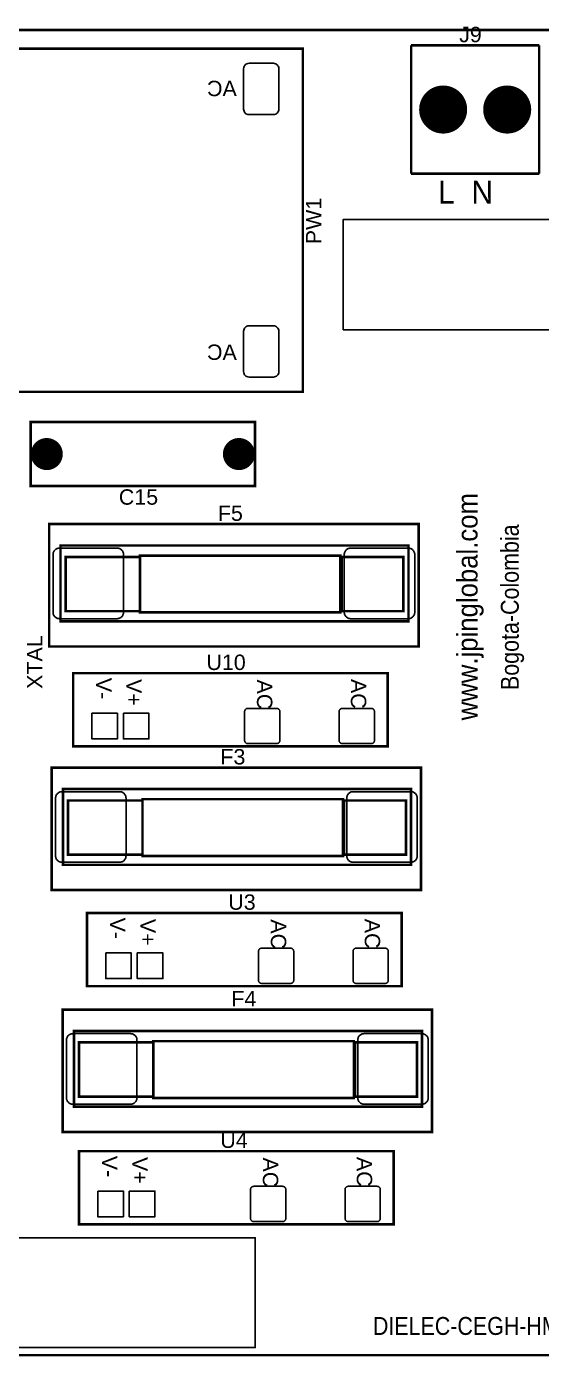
# Model space of a CAD drawing. Header units: inches. Extents: x -3.96 to 3.96, y -2.08 to 2.07.
# Drawn here: x -0.308 to 1.299, y -2.079 to 2.07 of the extents above; entities that cross this region are included whole.
import ezdxf

# ---------------------------------------------------------------- set-up
doc = ezdxf.new("R2010")
doc.units = ezdxf.units.IN
doc.layers.get('0').update_dxf_attribs({"linetype": 'CONTINUOUS'})

# ---------------------------------------------------------------- blocks, each defined once
blk = doc.blocks.new('EPAD')
at = {"const_width": 0.5}
blk.add_lwpolyline([(-0.25, 0, 1), (0.25, 0, 1)], format="xyb", close=True, dxfattribs=at)

msp = doc.modelspace()

# ---------------------------------------------------------------- linework, layer by layer
at = {"const_width": 0.008}
for points in [[(-3.883547, -2.074882), (3.951437, -2.074882), (3.951437, 2.058976), (-3.883547, 2.058976), (-3.883547, -2.074882)], [(-3.883547, -2.074882), (3.951437, -2.074882), (3.951437, 2.058976), (-3.883547, 2.058976), (-3.883547, -2.074882)], [(-3.883547, -2.074882), (3.951437, -2.074882), (3.951437, 2.058976), (-3.883547, 2.058976), (-3.883547, -2.074882)], [(-1.508705, 0.930283), (0.554287, 0.930283), (0.554287, 2.00115), (-1.508705, 2.00115), (-1.508705, 0.930283)], [(-1.508705, 0.930283), (0.554287, 0.930283), (0.554287, 2.00115), (-1.508705, 2.00115), (-1.508705, 0.930283)], [(-1.508705, 0.930283), (0.554287, 0.930283), (0.554287, 2.00115), (-1.508705, 2.00115), (-1.508705, 0.930283)], [(0.892555, 2.010945), (0.892555, 1.610945)], [(0.892555, 2.010945), (1.292555, 2.010945)], [(0.892555, 2.010945), (0.892555, 1.610945)], [(0.892555, 2.010945), (1.292555, 2.010945)], [(0.892555, 2.010945), (0.892555, 1.610945)], [(0.892555, 2.010945), (1.292555, 2.010945)], [(1.292555, 2.010945), (1.292555, 1.610945)], [(1.292555, 2.010945), (1.292555, 1.610945)], [(1.292555, 2.010945), (1.292555, 1.610945)], [(0.892555, 1.610945), (1.292555, 1.610945)], [(0.892555, 1.610945), (1.292555, 1.610945)], [(0.892555, 1.610945), (1.292555, 1.610945)], [(-0.29524, 0.636142), (0.40476, 0.636142), (0.40476, 0.836142), (-0.29524, 0.836142), (-0.29524, 0.636142)], [(-0.29524, 0.636142), (0.40476, 0.636142), (0.40476, 0.836142), (-0.29524, 0.836142), (-0.29524, 0.636142)], [(-0.29524, 0.636142), (0.40476, 0.636142), (0.40476, 0.836142), (-0.29524, 0.836142), (-0.29524, 0.636142)], [(-0.23776, 0.135748), (0.915783, 0.135748), (0.915783, 0.517638), (-0.23776, 0.517638), (-0.23776, 0.135748)], [(-0.23776, 0.135748), (0.915783, 0.135748), (0.915783, 0.517638), (-0.23776, 0.517638), (-0.23776, 0.135748)], [(-0.23776, 0.135748), (0.915783, 0.135748), (0.915783, 0.517638), (-0.23776, 0.517638), (-0.23776, 0.135748)], [(-0.202327, 0.214488), (0.884287, 0.214488), (0.884287, 0.450709), (-0.202327, 0.450709), (-0.202327, 0.214488)], [(-0.202327, 0.214488), (0.884287, 0.214488), (0.884287, 0.450709), (-0.202327, 0.450709), (-0.202327, 0.214488)], [(-0.202327, 0.214488), (0.884287, 0.214488), (0.884287, 0.450709), (-0.202327, 0.450709), (-0.202327, 0.214488)], [(-0.186579, 0.245984), (0.045705, 0.245984), (0.045705, 0.415276), (-0.186579, 0.415276), (-0.186579, 0.245984)], [(-0.186579, 0.245984), (0.045705, 0.245984), (0.045705, 0.415276), (-0.186579, 0.415276), (-0.186579, 0.245984)], [(-0.186579, 0.245984), (0.045705, 0.245984), (0.045705, 0.415276), (-0.186579, 0.415276), (-0.186579, 0.245984)], [(0.045705, 0.242047), (0.671689, 0.242047), (0.671689, 0.419213), (0.045705, 0.419213), (0.045705, 0.242047)], [(0.045705, 0.242047), (0.671689, 0.242047), (0.671689, 0.419213), (0.045705, 0.419213), (0.045705, 0.242047)], [(0.045705, 0.242047), (0.671689, 0.242047), (0.671689, 0.419213), (0.045705, 0.419213), (0.045705, 0.242047)], [(0.675626, 0.245984), (0.868539, 0.245984), (0.868539, 0.415276), (0.675626, 0.415276), (0.675626, 0.245984)], [(0.675626, 0.245984), (0.868539, 0.245984), (0.868539, 0.415276), (0.675626, 0.415276), (0.675626, 0.245984)], [(0.675626, 0.245984), (0.868539, 0.245984), (0.868539, 0.415276), (0.675626, 0.415276), (0.675626, 0.245984)], [(-0.162957, -0.17589), (0.81961, -0.17589), (0.81961, 0.052457), (-0.162957, 0.052457), (-0.162957, -0.17589)], [(-0.162957, -0.17589), (0.81961, -0.17589), (0.81961, 0.052457), (-0.162957, 0.052457), (-0.162957, -0.17589)], [(-0.162957, -0.17589), (0.81961, -0.17589), (0.81961, 0.052457), (-0.162957, 0.052457), (-0.162957, -0.17589)], [(-0.229886, -0.624094), (0.923657, -0.624094), (0.923657, -0.242205), (-0.229886, -0.242205), (-0.229886, -0.624094)], [(-0.229886, -0.624094), (0.923657, -0.624094), (0.923657, -0.242205), (-0.229886, -0.242205), (-0.229886, -0.624094)], [(-0.229886, -0.624094), (0.923657, -0.624094), (0.923657, -0.242205), (-0.229886, -0.242205), (-0.229886, -0.624094)], [(-0.194453, -0.545354), (0.892161, -0.545354), (0.892161, -0.309134), (-0.194453, -0.309134), (-0.194453, -0.545354)], [(-0.194453, -0.545354), (0.892161, -0.545354), (0.892161, -0.309134), (-0.194453, -0.309134), (-0.194453, -0.545354)], [(-0.194453, -0.545354), (0.892161, -0.545354), (0.892161, -0.309134), (-0.194453, -0.309134), (-0.194453, -0.545354)], [(-0.178705, -0.513858), (0.053579, -0.513858), (0.053579, -0.344567), (-0.178705, -0.344567), (-0.178705, -0.513858)], [(-0.178705, -0.513858), (0.053579, -0.513858), (0.053579, -0.344567), (-0.178705, -0.344567), (-0.178705, -0.513858)], [(-0.178705, -0.513858), (0.053579, -0.513858), (0.053579, -0.344567), (-0.178705, -0.344567), (-0.178705, -0.513858)], [(0.053579, -0.517795), (0.679563, -0.517795), (0.679563, -0.34063), (0.053579, -0.34063), (0.053579, -0.517795)], [(0.053579, -0.517795), (0.679563, -0.517795), (0.679563, -0.34063), (0.053579, -0.34063), (0.053579, -0.517795)], [(0.053579, -0.517795), (0.679563, -0.517795), (0.679563, -0.34063), (0.053579, -0.34063), (0.053579, -0.517795)], [(0.6835, -0.513858), (0.876413, -0.513858), (0.876413, -0.344567), (0.6835, -0.344567), (0.6835, -0.513858)], [(0.6835, -0.513858), (0.876413, -0.513858), (0.876413, -0.344567), (0.6835, -0.344567), (0.6835, -0.513858)], [(0.6835, -0.513858), (0.876413, -0.513858), (0.876413, -0.344567), (0.6835, -0.344567), (0.6835, -0.513858)], [(-0.11965, -0.923921), (0.862917, -0.923921), (0.862917, -0.695575), (-0.11965, -0.695575), (-0.11965, -0.923921)], [(-0.11965, -0.923921), (0.862917, -0.923921), (0.862917, -0.695575), (-0.11965, -0.695575), (-0.11965, -0.923921)], [(-0.11965, -0.923921), (0.862917, -0.923921), (0.862917, -0.695575), (-0.11965, -0.695575), (-0.11965, -0.923921)], [(-0.195713, -1.378882), (0.957831, -1.378882), (0.957831, -0.996992), (-0.195713, -0.996992), (-0.195713, -1.378882)], [(-0.195713, -1.378882), (0.957831, -1.378882), (0.957831, -0.996992), (-0.195713, -0.996992), (-0.195713, -1.378882)], [(-0.195713, -1.378882), (0.957831, -1.378882), (0.957831, -0.996992), (-0.195713, -0.996992), (-0.195713, -1.378882)], [(-0.16028, -1.300142), (0.926335, -1.300142), (0.926335, -1.063921), (-0.16028, -1.063921), (-0.16028, -1.300142)], [(-0.16028, -1.300142), (0.926335, -1.300142), (0.926335, -1.063921), (-0.16028, -1.063921), (-0.16028, -1.300142)], [(-0.16028, -1.300142), (0.926335, -1.300142), (0.926335, -1.063921), (-0.16028, -1.063921), (-0.16028, -1.300142)], [(-0.144531, -1.268646), (0.087752, -1.268646), (0.087752, -1.099354), (-0.144531, -1.099354), (-0.144531, -1.268646)], [(-0.144531, -1.268646), (0.087752, -1.268646), (0.087752, -1.099354), (-0.144531, -1.099354), (-0.144531, -1.268646)], [(-0.144531, -1.268646), (0.087752, -1.268646), (0.087752, -1.099354), (-0.144531, -1.099354), (-0.144531, -1.268646)], [(0.087752, -1.272583), (0.713736, -1.272583), (0.713736, -1.095417), (0.087752, -1.095417), (0.087752, -1.272583)], [(0.087752, -1.272583), (0.713736, -1.272583), (0.713736, -1.095417), (0.087752, -1.095417), (0.087752, -1.272583)], [(0.087752, -1.272583), (0.713736, -1.272583), (0.713736, -1.095417), (0.087752, -1.095417), (0.087752, -1.272583)], [(0.717673, -1.268646), (0.910587, -1.268646), (0.910587, -1.099354), (0.717673, -1.099354), (0.717673, -1.268646)], [(0.717673, -1.268646), (0.910587, -1.268646), (0.910587, -1.099354), (0.717673, -1.099354), (0.717673, -1.268646)], [(0.717673, -1.268646), (0.910587, -1.268646), (0.910587, -1.099354), (0.717673, -1.099354), (0.717673, -1.268646)], [(-0.144531, -1.666898), (0.838035, -1.666898), (0.838035, -1.438551), (-0.144531, -1.438551), (-0.144531, -1.666898)], [(-0.144531, -1.666898), (0.838035, -1.666898), (0.838035, -1.438551), (-0.144531, -1.438551), (-0.144531, -1.666898)], [(-0.144531, -1.666898), (0.838035, -1.666898), (0.838035, -1.438551), (-0.144531, -1.438551), (-0.144531, -1.666898)]]:
    msp.add_lwpolyline(points, dxfattribs=at)
for points in [[(0.386366, 1.955165), (0.462366, 1.955165), (0.465842, 1.954827), (0.469056, 1.953854), (0.471947, 1.952308), (0.474452, 1.950251), (0.476509, 1.947746), (0.478055, 1.944856), (0.479028, 1.941641), (0.479366, 1.938165), (0.479366, 1.812165), (0.479028, 1.808689), (0.478055, 1.805475), (0.476509, 1.802584), (0.474452, 1.80008), (0.471947, 1.798023), (0.469056, 1.796477), (0.465842, 1.795504), (0.462366, 1.795165), (0.386366, 1.795165), (0.38289, 1.795504), (0.379676, 1.796477), (0.376785, 1.798023), (0.37428, 1.80008), (0.372224, 1.802584), (0.370678, 1.805475), (0.369704, 1.808689), (0.369366, 1.812165), (0.369366, 1.938165), (0.369704, 1.941641), (0.370678, 1.944856), (0.372224, 1.947746), (0.37428, 1.950251), (0.376785, 1.952308), (0.379676, 1.953854), (0.38289, 1.954827), (0.386366, 1.955165)], [(0.386366, 1.136268), (0.462366, 1.136268), (0.465842, 1.13593), (0.469056, 1.134956), (0.471947, 1.13341), (0.474452, 1.131354), (0.476509, 1.128849), (0.478055, 1.125958), (0.479028, 1.122744), (0.479366, 1.119268), (0.479366, 0.993268), (0.479028, 0.989792), (0.478055, 0.986578), (0.476509, 0.983687), (0.474452, 0.981182), (0.471947, 0.979125), (0.469056, 0.977579), (0.465842, 0.976606), (0.462366, 0.976268), (0.386366, 0.976268), (0.38289, 0.976606), (0.379676, 0.977579), (0.376785, 0.979125), (0.37428, 0.981182), (0.372224, 0.983687), (0.370678, 0.986578), (0.369704, 0.989792), (0.369366, 0.993268), (0.369366, 1.119268), (0.369704, 1.122744), (0.370678, 1.125958), (0.372224, 1.128849), (0.37428, 1.131354), (0.376785, 1.13341), (0.379676, 1.134956), (0.38289, 1.13593), (0.386366, 1.136268)], [(-0.205713, 0.442598), (-0.025713, 0.442598), (-0.023634, 0.442497), (-0.021623, 0.4422), (-0.019689, 0.441717), (-0.017841, 0.441056), (-0.016089, 0.440226), (-0.014441, 0.439237), (-0.012906, 0.438097), (-0.011494, 0.436817), (-0.010213, 0.435405), (-0.009074, 0.43387), (-0.008085, 0.432222), (-0.007256, 0.43047), (-0.006594, 0.428622), (-0.006111, 0.426688), (-0.005814, 0.424677), (-0.005713, 0.422598), (-0.005713, 0.242598), (-0.005814, 0.24052), (-0.006111, 0.238509), (-0.006594, 0.236575), (-0.007256, 0.234727), (-0.008085, 0.232975), (-0.009074, 0.231326), (-0.010213, 0.229792), (-0.011494, 0.22838), (-0.012906, 0.2271), (-0.014441, 0.22596), (-0.016089, 0.224971), (-0.017841, 0.224141), (-0.019689, 0.22348), (-0.021623, 0.222996), (-0.023634, 0.2227), (-0.025713, 0.222598), (-0.205713, 0.222598), (-0.207791, 0.2227), (-0.209802, 0.222996), (-0.211736, 0.22348), (-0.213584, 0.224141), (-0.215336, 0.224971), (-0.216985, 0.22596), (-0.218519, 0.2271), (-0.219931, 0.22838), (-0.221212, 0.229792), (-0.222351, 0.231326), (-0.22334, 0.232975), (-0.22417, 0.234727), (-0.224831, 0.236575), (-0.225315, 0.238509), (-0.225611, 0.24052), (-0.225713, 0.242598), (-0.225713, 0.422598), (-0.225611, 0.424677), (-0.225315, 0.426688), (-0.224831, 0.428622), (-0.22417, 0.43047), (-0.22334, 0.432222), (-0.222351, 0.43387), (-0.221212, 0.435405), (-0.219931, 0.436817), (-0.218519, 0.438097), (-0.216985, 0.439237), (-0.215336, 0.440226), (-0.213584, 0.441056), (-0.211736, 0.441717), (-0.209802, 0.4422), (-0.207791, 0.442497), (-0.205713, 0.442598)], [(0.703736, 0.442598), (0.883736, 0.442598), (0.885815, 0.442497), (0.887826, 0.4422), (0.889759, 0.441717), (0.891607, 0.441056), (0.89336, 0.440226), (0.895008, 0.439237), (0.896543, 0.438097), (0.897955, 0.436817), (0.899235, 0.435405), (0.900374, 0.43387), (0.901363, 0.432222), (0.902193, 0.43047), (0.902855, 0.428622), (0.903338, 0.426688), (0.903635, 0.424677), (0.903736, 0.422598), (0.903736, 0.242598), (0.903635, 0.24052), (0.903338, 0.238509), (0.902855, 0.236575), (0.902193, 0.234727), (0.901363, 0.232975), (0.900374, 0.231326), (0.899235, 0.229792), (0.897955, 0.22838), (0.896543, 0.2271), (0.895008, 0.22596), (0.89336, 0.224971), (0.891607, 0.224141), (0.889759, 0.22348), (0.887826, 0.222996), (0.885815, 0.2227), (0.883736, 0.222598), (0.703736, 0.222598), (0.701657, 0.2227), (0.699647, 0.222996), (0.697713, 0.22348), (0.695865, 0.224141), (0.694113, 0.224971), (0.692464, 0.22596), (0.69093, 0.2271), (0.689517, 0.22838), (0.688237, 0.229792), (0.687098, 0.231326), (0.686109, 0.232975), (0.685279, 0.234727), (0.684618, 0.236575), (0.684134, 0.238509), (0.683837, 0.24052), (0.683736, 0.242598), (0.683736, 0.422598), (0.683837, 0.424677), (0.684134, 0.426688), (0.684618, 0.428622), (0.685279, 0.43047), (0.686109, 0.432222), (0.687098, 0.43387), (0.688237, 0.435405), (0.689517, 0.436817), (0.69093, 0.438097), (0.692464, 0.439237), (0.694113, 0.440226), (0.695865, 0.441056), (0.697713, 0.441717), (0.699647, 0.4422), (0.701657, 0.442497), (0.703736, 0.442598)], [(-0.104531, -0.072283), (-0.024531, -0.072283), (-0.024531, -0.152283), (-0.104531, -0.152283), (-0.104531, -0.072283)], [(-0.006106, -0.072283), (0.073894, -0.072283), (0.073894, -0.152283), (-0.006106, -0.152283), (-0.006106, -0.072283)], [(0.382594, -0.057283), (0.472594, -0.057283), (0.473634, -0.057334), (0.474639, -0.057482), (0.475606, -0.057724), (0.47653, -0.058055), (0.477406, -0.05847), (0.47823, -0.058965), (0.478998, -0.059534), (0.479704, -0.060174), (0.480344, -0.06088), (0.480913, -0.061648), (0.481408, -0.062472), (0.481823, -0.063348), (0.482154, -0.064272), (0.482396, -0.065239), (0.482544, -0.066244), (0.482594, -0.067283), (0.482594, -0.157283), (0.482544, -0.158323), (0.482396, -0.159328), (0.482154, -0.160295), (0.481823, -0.161219), (0.481408, -0.162095), (0.480913, -0.162919), (0.480344, -0.163687), (0.479704, -0.164393), (0.478998, -0.165033), (0.47823, -0.165602), (0.477406, -0.166097), (0.47653, -0.166512), (0.475606, -0.166843), (0.474639, -0.167085), (0.473634, -0.167233), (0.472594, -0.167283), (0.382594, -0.167283), (0.381555, -0.167233), (0.38055, -0.167085), (0.379583, -0.166843), (0.378659, -0.166512), (0.377783, -0.166097), (0.376959, -0.165602), (0.376191, -0.165033), (0.375485, -0.164393), (0.374845, -0.163687), (0.374276, -0.162919), (0.373781, -0.162095), (0.373366, -0.161219), (0.373035, -0.160295), (0.372793, -0.159328), (0.372645, -0.158323), (0.372594, -0.157283), (0.372594, -0.067283), (0.372645, -0.066244), (0.372793, -0.065239), (0.373035, -0.064272), (0.373366, -0.063348), (0.373781, -0.062472), (0.374276, -0.061648), (0.374845, -0.06088), (0.375485, -0.060174), (0.376191, -0.059534), (0.376959, -0.058965), (0.377783, -0.05847), (0.378659, -0.058055), (0.379583, -0.057724), (0.38055, -0.057482), (0.381555, -0.057334), (0.382594, -0.057283)], [(0.67787, -0.057283), (0.76787, -0.057283), (0.768909, -0.057334), (0.769915, -0.057482), (0.770881, -0.057724), (0.771806, -0.058055), (0.772682, -0.05847), (0.773506, -0.058965), (0.774274, -0.059534), (0.77498, -0.060174), (0.77562, -0.06088), (0.776189, -0.061648), (0.776683, -0.062472), (0.777098, -0.063348), (0.777429, -0.064272), (0.777671, -0.065239), (0.77782, -0.066244), (0.77787, -0.067283), (0.77787, -0.157283), (0.77782, -0.158323), (0.777671, -0.159328), (0.777429, -0.160295), (0.777098, -0.161219), (0.776683, -0.162095), (0.776189, -0.162919), (0.77562, -0.163687), (0.77498, -0.164393), (0.774274, -0.165033), (0.773506, -0.165602), (0.772682, -0.166097), (0.771806, -0.166512), (0.770881, -0.166843), (0.769915, -0.167085), (0.768909, -0.167233), (0.76787, -0.167283), (0.67787, -0.167283), (0.676831, -0.167233), (0.675826, -0.167085), (0.674859, -0.166843), (0.673935, -0.166512), (0.673058, -0.166097), (0.672234, -0.165602), (0.671467, -0.165033), (0.670761, -0.164393), (0.67012, -0.163687), (0.669551, -0.162919), (0.669057, -0.162095), (0.668642, -0.161219), (0.668311, -0.160295), (0.668069, -0.159328), (0.66792, -0.158323), (0.66787, -0.157283), (0.66787, -0.067283), (0.66792, -0.066244), (0.668069, -0.065239), (0.668311, -0.064272), (0.668642, -0.063348), (0.669057, -0.062472), (0.669551, -0.061648), (0.67012, -0.06088), (0.670761, -0.060174), (0.671467, -0.059534), (0.672234, -0.058965), (0.673058, -0.05847), (0.673935, -0.058055), (0.674859, -0.057724), (0.675826, -0.057482), (0.676831, -0.057334), (0.67787, -0.057283)], [(-0.197839, -0.317244), (-0.017839, -0.317244), (-0.01576, -0.317345), (-0.013749, -0.317642), (-0.011815, -0.318126), (-0.009967, -0.318787), (-0.008215, -0.319617), (-0.006567, -0.320606), (-0.005032, -0.321745), (-0.00362, -0.323025), (-0.002339, -0.324437), (-0.0012, -0.325972), (-0.000211, -0.32762), (0.000619, -0.329373), (0.00128, -0.331221), (0.001763, -0.333155), (0.00206, -0.335165), (0.002161, -0.337244), (0.002161, -0.517244), (0.00206, -0.519323), (0.001763, -0.521333), (0.00128, -0.523267), (0.000619, -0.525115), (-0.000211, -0.526868), (-0.0012, -0.528516), (-0.002339, -0.530051), (-0.00362, -0.531463), (-0.005032, -0.532743), (-0.006567, -0.533882), (-0.008215, -0.534871), (-0.009967, -0.535701), (-0.011815, -0.536363), (-0.013749, -0.536846), (-0.01576, -0.537143), (-0.017839, -0.537244), (-0.197839, -0.537244), (-0.199917, -0.537143), (-0.201928, -0.536846), (-0.203862, -0.536363), (-0.20571, -0.535701), (-0.207462, -0.534871), (-0.209111, -0.533882), (-0.210645, -0.532743), (-0.212057, -0.531463), (-0.213338, -0.530051), (-0.214477, -0.528516), (-0.215466, -0.526868), (-0.216296, -0.525115), (-0.216957, -0.523267), (-0.217441, -0.521333), (-0.217737, -0.519323), (-0.217839, -0.517244), (-0.217839, -0.337244), (-0.217737, -0.335165), (-0.217441, -0.333155), (-0.216957, -0.331221), (-0.216296, -0.329373), (-0.215466, -0.32762), (-0.214477, -0.325972), (-0.213338, -0.324437), (-0.212057, -0.323025), (-0.210645, -0.321745), (-0.209111, -0.320606), (-0.207462, -0.319617), (-0.20571, -0.318787), (-0.203862, -0.318126), (-0.201928, -0.317642), (-0.199917, -0.317345), (-0.197839, -0.317244)], [(0.71161, -0.317244), (0.89161, -0.317244), (0.893689, -0.317345), (0.8957, -0.317642), (0.897633, -0.318126), (0.899481, -0.318787), (0.901234, -0.319617), (0.902882, -0.320606), (0.904417, -0.321745), (0.905829, -0.323025), (0.907109, -0.324437), (0.908248, -0.325972), (0.909237, -0.32762), (0.910067, -0.329373), (0.910729, -0.331221), (0.911212, -0.333155), (0.911509, -0.335165), (0.91161, -0.337244), (0.91161, -0.517244), (0.911509, -0.519323), (0.911212, -0.521333), (0.910729, -0.523267), (0.910067, -0.525115), (0.909237, -0.526868), (0.908248, -0.528516), (0.907109, -0.530051), (0.905829, -0.531463), (0.904417, -0.532743), (0.902882, -0.533882), (0.901234, -0.534871), (0.899481, -0.535701), (0.897633, -0.536363), (0.8957, -0.536846), (0.893689, -0.537143), (0.89161, -0.537244), (0.71161, -0.537244), (0.709531, -0.537143), (0.707521, -0.536846), (0.705587, -0.536363), (0.703739, -0.535701), (0.701987, -0.534871), (0.700338, -0.533882), (0.698804, -0.532743), (0.697391, -0.531463), (0.696111, -0.530051), (0.694972, -0.528516), (0.693983, -0.526868), (0.693153, -0.525115), (0.692492, -0.523267), (0.692008, -0.521333), (0.691711, -0.519323), (0.69161, -0.517244), (0.69161, -0.337244), (0.691711, -0.335165), (0.692008, -0.333155), (0.692492, -0.331221), (0.693153, -0.329373), (0.693983, -0.32762), (0.694972, -0.325972), (0.696111, -0.324437), (0.697391, -0.323025), (0.698804, -0.321745), (0.700338, -0.320606), (0.701987, -0.319617), (0.703739, -0.318787), (0.705587, -0.318126), (0.707521, -0.317642), (0.709531, -0.317345), (0.71161, -0.317244)], [(-0.061224, -0.820315), (0.018776, -0.820315), (0.018776, -0.900315), (-0.061224, -0.900315), (-0.061224, -0.820315)], [(0.037201, -0.820315), (0.117201, -0.820315), (0.117201, -0.900315), (0.037201, -0.900315), (0.037201, -0.820315)], [(0.425902, -0.805315), (0.515902, -0.805315), (0.516941, -0.805365), (0.517946, -0.805514), (0.518913, -0.805756), (0.519837, -0.806087), (0.520713, -0.806501), (0.521537, -0.806996), (0.522305, -0.807565), (0.523011, -0.808206), (0.523651, -0.808912), (0.52422, -0.809679), (0.524715, -0.810503), (0.52513, -0.81138), (0.525461, -0.812304), (0.525703, -0.81327), (0.525851, -0.814276), (0.525902, -0.815315), (0.525902, -0.905315), (0.525851, -0.906354), (0.525703, -0.907359), (0.525461, -0.908326), (0.52513, -0.90925), (0.524715, -0.910127), (0.52422, -0.910951), (0.523651, -0.911718), (0.523011, -0.912424), (0.522305, -0.913065), (0.521537, -0.913634), (0.520713, -0.914129), (0.519837, -0.914543), (0.518913, -0.914874), (0.517946, -0.915116), (0.516941, -0.915265), (0.515902, -0.915315), (0.425902, -0.915315), (0.424862, -0.915265), (0.423857, -0.915116), (0.42289, -0.914874), (0.421966, -0.914543), (0.42109, -0.914129), (0.420266, -0.913634), (0.419498, -0.913065), (0.418792, -0.912424), (0.418152, -0.911718), (0.417583, -0.910951), (0.417088, -0.910127), (0.416673, -0.90925), (0.416343, -0.908326), (0.4161, -0.907359), (0.415952, -0.906354), (0.415902, -0.905315), (0.415902, -0.815315), (0.415952, -0.814276), (0.4161, -0.81327), (0.416343, -0.812304), (0.416673, -0.81138), (0.417088, -0.810503), (0.417583, -0.809679), (0.418152, -0.808912), (0.418792, -0.808206), (0.419498, -0.807565), (0.420266, -0.806996), (0.42109, -0.806501), (0.421966, -0.806087), (0.42289, -0.805756), (0.423857, -0.805514), (0.424862, -0.805365), (0.425902, -0.805315)], [(0.721177, -0.805315), (0.811177, -0.805315), (0.812217, -0.805365), (0.813222, -0.805514), (0.814189, -0.805756), (0.815113, -0.806087), (0.815989, -0.806501), (0.816813, -0.806996), (0.817581, -0.807565), (0.818287, -0.808206), (0.818927, -0.808912), (0.819496, -0.809679), (0.819991, -0.810503), (0.820406, -0.81138), (0.820736, -0.812304), (0.820978, -0.81327), (0.821127, -0.814276), (0.821177, -0.815315), (0.821177, -0.905315), (0.821127, -0.906354), (0.820978, -0.907359), (0.820736, -0.908326), (0.820406, -0.90925), (0.819991, -0.910127), (0.819496, -0.910951), (0.818927, -0.911718), (0.818287, -0.912424), (0.817581, -0.913065), (0.816813, -0.913634), (0.815989, -0.914129), (0.815113, -0.914543), (0.814189, -0.914874), (0.813222, -0.915116), (0.812217, -0.915265), (0.811177, -0.915315), (0.721177, -0.915315), (0.720138, -0.915265), (0.719133, -0.915116), (0.718166, -0.914874), (0.717242, -0.914543), (0.716365, -0.914129), (0.715541, -0.913634), (0.714774, -0.913065), (0.714068, -0.912424), (0.713428, -0.911718), (0.712858, -0.910951), (0.712364, -0.910127), (0.711949, -0.90925), (0.711618, -0.908326), (0.711376, -0.907359), (0.711228, -0.906354), (0.711177, -0.905315), (0.711177, -0.815315), (0.711228, -0.814276), (0.711376, -0.81327), (0.711618, -0.812304), (0.711949, -0.81138), (0.712364, -0.810503), (0.712858, -0.809679), (0.713428, -0.808912), (0.714068, -0.808206), (0.714774, -0.807565), (0.715541, -0.806996), (0.716365, -0.806501), (0.717242, -0.806087), (0.718166, -0.805756), (0.719133, -0.805514), (0.720138, -0.805365), (0.721177, -0.805315)], [(-0.163665, -1.072031), (0.016335, -1.072031), (0.018413, -1.072133), (0.020424, -1.07243), (0.022358, -1.072913), (0.024206, -1.073574), (0.025958, -1.074404), (0.027607, -1.075393), (0.029141, -1.076533), (0.030554, -1.077813), (0.031834, -1.079225), (0.032973, -1.080759), (0.033962, -1.082408), (0.034792, -1.08416), (0.035453, -1.086008), (0.035937, -1.087942), (0.036233, -1.089953), (0.036335, -1.092031), (0.036335, -1.272031), (0.036233, -1.27411), (0.035937, -1.276121), (0.035453, -1.278055), (0.034792, -1.279903), (0.033962, -1.281655), (0.032973, -1.283304), (0.031834, -1.284838), (0.030554, -1.28625), (0.029141, -1.28753), (0.027607, -1.28867), (0.025958, -1.289659), (0.024206, -1.290489), (0.022358, -1.29115), (0.020424, -1.291633), (0.018413, -1.29193), (0.016335, -1.292031), (-0.163665, -1.292031), (-0.165744, -1.29193), (-0.167755, -1.291633), (-0.169689, -1.29115), (-0.171537, -1.290489), (-0.173289, -1.289659), (-0.174937, -1.28867), (-0.176472, -1.28753), (-0.177884, -1.28625), (-0.179165, -1.284838), (-0.180304, -1.283304), (-0.181293, -1.281655), (-0.182122, -1.279903), (-0.182784, -1.278055), (-0.183267, -1.276121), (-0.183564, -1.27411), (-0.183665, -1.272031), (-0.183665, -1.092031), (-0.183564, -1.089953), (-0.183267, -1.087942), (-0.182784, -1.086008), (-0.182122, -1.08416), (-0.181293, -1.082408), (-0.180304, -1.080759), (-0.179165, -1.079225), (-0.177884, -1.077813), (-0.176472, -1.076533), (-0.174937, -1.075393), (-0.173289, -1.074404), (-0.171537, -1.073574), (-0.169689, -1.072913), (-0.167755, -1.07243), (-0.165744, -1.072133), (-0.163665, -1.072031)], [(0.745783, -1.072031), (0.925783, -1.072031), (0.927862, -1.072133), (0.929873, -1.07243), (0.931807, -1.072913), (0.933655, -1.073574), (0.935407, -1.074404), (0.937056, -1.075393), (0.93859, -1.076533), (0.940002, -1.077813), (0.941283, -1.079225), (0.942422, -1.080759), (0.943411, -1.082408), (0.944241, -1.08416), (0.944902, -1.086008), (0.945385, -1.087942), (0.945682, -1.089953), (0.945783, -1.092031), (0.945783, -1.272031), (0.945682, -1.27411), (0.945385, -1.276121), (0.944902, -1.278055), (0.944241, -1.279903), (0.943411, -1.281655), (0.942422, -1.283304), (0.941283, -1.284838), (0.940002, -1.28625), (0.93859, -1.28753), (0.937056, -1.28867), (0.935407, -1.289659), (0.933655, -1.290489), (0.931807, -1.29115), (0.929873, -1.291633), (0.927862, -1.29193), (0.925783, -1.292031), (0.745783, -1.292031), (0.743705, -1.29193), (0.741694, -1.291633), (0.73976, -1.29115), (0.737912, -1.290489), (0.73616, -1.289659), (0.734511, -1.28867), (0.732977, -1.28753), (0.731565, -1.28625), (0.730284, -1.284838), (0.729145, -1.283304), (0.728156, -1.281655), (0.727326, -1.279903), (0.726665, -1.278055), (0.726181, -1.276121), (0.725885, -1.27411), (0.725783, -1.272031), (0.725783, -1.092031), (0.725885, -1.089953), (0.726181, -1.087942), (0.726665, -1.086008), (0.727326, -1.08416), (0.728156, -1.082408), (0.729145, -1.080759), (0.730284, -1.079225), (0.731565, -1.077813), (0.732977, -1.076533), (0.734511, -1.075393), (0.73616, -1.074404), (0.737912, -1.073574), (0.73976, -1.072913), (0.741694, -1.07243), (0.743705, -1.072133), (0.745783, -1.072031)], [(-0.086106, -1.563291), (-0.006106, -1.563291), (-0.006106, -1.643291), (-0.086106, -1.643291), (-0.086106, -1.563291)], [(0.012319, -1.563291), (0.092319, -1.563291), (0.092319, -1.643291), (0.012319, -1.643291), (0.012319, -1.563291)], [(0.40102, -1.548291), (0.49102, -1.548291), (0.492059, -1.548342), (0.493064, -1.54849), (0.494031, -1.548732), (0.494955, -1.549063), (0.495831, -1.549478), (0.496656, -1.549972), (0.497423, -1.550542), (0.498129, -1.551182), (0.498769, -1.551888), (0.499339, -1.552656), (0.499833, -1.55348), (0.500248, -1.554356), (0.500579, -1.55528), (0.500821, -1.556247), (0.500969, -1.557252), (0.50102, -1.558291), (0.50102, -1.648291), (0.500969, -1.649331), (0.500821, -1.650336), (0.500579, -1.651303), (0.500248, -1.652227), (0.499833, -1.653103), (0.499339, -1.653927), (0.498769, -1.654694), (0.498129, -1.655401), (0.497423, -1.656041), (0.496656, -1.65661), (0.495831, -1.657105), (0.494955, -1.65752), (0.494031, -1.65785), (0.493064, -1.658093), (0.492059, -1.658241), (0.49102, -1.658291), (0.40102, -1.658291), (0.39998, -1.658241), (0.398975, -1.658093), (0.398008, -1.65785), (0.397084, -1.65752), (0.396208, -1.657105), (0.395384, -1.65661), (0.394616, -1.656041), (0.39391, -1.655401), (0.39327, -1.654694), (0.392701, -1.653927), (0.392206, -1.653103), (0.391791, -1.652227), (0.391461, -1.651303), (0.391219, -1.650336), (0.39107, -1.649331), (0.39102, -1.648291), (0.39102, -1.558291), (0.39107, -1.557252), (0.391219, -1.556247), (0.391461, -1.55528), (0.391791, -1.554356), (0.392206, -1.55348), (0.392701, -1.552656), (0.39327, -1.551888), (0.39391, -1.551182), (0.394616, -1.550542), (0.395384, -1.549972), (0.396208, -1.549478), (0.397084, -1.549063), (0.398008, -1.548732), (0.398975, -1.54849), (0.39998, -1.548342), (0.40102, -1.548291)], [(0.696295, -1.548291), (0.786295, -1.548291), (0.787335, -1.548342), (0.78834, -1.54849), (0.789307, -1.548732), (0.790231, -1.549063), (0.791107, -1.549478), (0.791931, -1.549972), (0.792699, -1.550542), (0.793405, -1.551182), (0.794045, -1.551888), (0.794614, -1.552656), (0.795109, -1.55348), (0.795524, -1.554356), (0.795854, -1.55528), (0.796096, -1.556247), (0.796245, -1.557252), (0.796295, -1.558291), (0.796295, -1.648291), (0.796245, -1.649331), (0.796096, -1.650336), (0.795854, -1.651303), (0.795524, -1.652227), (0.795109, -1.653103), (0.794614, -1.653927), (0.794045, -1.654694), (0.793405, -1.655401), (0.792699, -1.656041), (0.791931, -1.65661), (0.791107, -1.657105), (0.790231, -1.65752), (0.789307, -1.65785), (0.78834, -1.658093), (0.787335, -1.658241), (0.786295, -1.658291), (0.696295, -1.658291), (0.695256, -1.658241), (0.694251, -1.658093), (0.693284, -1.65785), (0.69236, -1.65752), (0.691483, -1.657105), (0.690659, -1.65661), (0.689892, -1.656041), (0.689186, -1.655401), (0.688546, -1.654694), (0.687976, -1.653927), (0.687482, -1.653103), (0.687067, -1.652227), (0.686736, -1.651303), (0.686494, -1.650336), (0.686346, -1.649331), (0.686295, -1.648291), (0.686295, -1.558291), (0.686346, -1.557252), (0.686494, -1.556247), (0.686736, -1.55528), (0.687067, -1.554356), (0.687482, -1.55348), (0.687976, -1.552656), (0.688546, -1.551888), (0.689186, -1.551182), (0.689892, -1.550542), (0.690659, -1.549972), (0.691483, -1.549478), (0.69236, -1.549063), (0.693284, -1.548732), (0.694251, -1.54849), (0.695256, -1.548342), (0.696295, -1.548291)]]:
    msp.add_lwpolyline(points, close=True)
for points in [[(0.679958, 1.123706), (1.958305, 1.123706), (1.958305, 1.467407), (0.679958, 1.467407), (0.679958, 1.123706)], [(-0.532672, -2.05159), (0.405966, -2.05159), (0.405966, -1.708731), (-0.532672, -1.708731), (-0.532672, -2.05159)]]:
    msp.add_lwpolyline(points)

# ---------------------------------------------------------------- block references
for p, xscale, yscale in [((0.992555, 1.810945), 0.15, 0.15), ((1.192555, 1.810945), 0.15, 0.15), ((-0.24524, 0.736142), 0.1, 0.1), ((0.35476, 0.736142), 0.1, 0.1)]:
    msp.add_blockref('EPAD', p, dxfattribs=dict(xscale=xscale, yscale=yscale))

# ---------------------------------------------------------------- texts
for s, height, width, p in [('J9', 0.048, 1.041667, (1.042555, 2.020945)), ('J9', 0.048, 1.041667, (1.042555, 2.020945)), ('J9', 0.048, 1.041667, (1.042555, 2.020945)), ('L  N', 0.072, 0.972222, (0.976807, 1.517346)), ('L  N', 0.072, 0.972222, (0.976807, 1.517346)), ('L  N', 0.072, 0.972222, (0.976807, 1.517346)), ('C15', 0.048, 1.041667, (-0.02024, 0.578142)), ('C15', 0.048, 1.041667, (-0.02024, 0.578142)), ('C15', 0.048, 1.041667, (-0.02024, 0.578142)), ('F5', 0.048, 1.041667, (0.289012, 0.527638)), ('F5', 0.048, 1.041667, (0.289012, 0.527638)), ('F5', 0.048, 1.041667, (0.289012, 0.527638)), ('U10', 0.048, 1.041667, (0.253327, 0.062457)), ('U10', 0.048, 1.041667, (0.253327, 0.062457)), ('U10', 0.048, 1.041667, (0.253327, 0.062457)), ('F3', 0.048, 1.041667, (0.296886, -0.232205)), ('F3', 0.048, 1.041667, (0.296886, -0.232205)), ('F3', 0.048, 1.041667, (0.296886, -0.232205)), ('U3', 0.048, 1.041667, (0.321634, -0.685575)), ('U3', 0.048, 1.041667, (0.321634, -0.685575)), ('U3', 0.048, 1.041667, (0.321634, -0.685575)), ('F4', 0.048, 1.041667, (0.331059, -0.986992)), ('F4', 0.048, 1.041667, (0.331059, -0.986992)), ('F4', 0.048, 1.041667, (0.331059, -0.986992)), ('U4', 0.048, 1.041667, (0.296752, -1.428551)), ('U4', 0.048, 1.041667, (0.296752, -1.428551)), ('U4', 0.048, 1.041667, (0.296752, -1.428551)), ('DIELEC-CEGH-HMI001', 0.056, 0.892857, (0.773248, -2.011898)), ('DIELEC-CEGH-HMI001', 0.056, 0.892857, (0.773248, -2.011898)), ('DIELEC-CEGH-HMI001', 0.056, 0.892857, (0.773248, -2.011898))]:
    msp.add_text(s, height=height, dxfattribs=dict(width=width)).set_placement(p)
at = {"text_generation_flag": 2, "width": 1.041667}
for p in [(0.34828, 1.852654), (0.34828, 1.852654), (0.34828, 1.852654), (0.34828, 1.029819), (0.34828, 1.029819), (0.34828, 1.029819)]:
    msp.add_text('AC', height=0.048, dxfattribs=at).set_placement(p)
for s, height, rotation, width, p in [('PW1', 0.048, 90, 1.041667, (0.612287, 1.390717)), ('PW1', 0.048, 90, 1.041667, (0.612287, 1.390717)), ('PW1', 0.048, 90, 1.041667, (0.612287, 1.390717)), ('www.jpinglobal.com', 0.064, 90, 0.9375, (1.099988, -0.094567)), ('www.jpinglobal.com', 0.064, 90, 0.9375, (1.099988, -0.094567)), ('www.jpinglobal.com', 0.064, 90, 0.9375, (1.099988, -0.094567)), ('Bogota-Colombia', 0.056, 90, 0.892857, (1.228783, -0.000079)), ('Bogota-Colombia', 0.056, 90, 0.892857, (1.228783, -0.000079)), ('Bogota-Colombia', 0.056, 90, 0.892857, (1.228783, -0.000079)), ('XTAL', 0.048, 90, 1.041667, (-0.258894, 0.003465)), ('XTAL', 0.048, 90, 1.041667, (-0.258894, 0.003465)), ('XTAL', 0.048, 90, 1.041667, (-0.258894, 0.003465)), ('V-', 0.048, -90, 1.041667, (-0.091091, 0.038126)), ('V-', 0.048, -90, 1.041667, (-0.091091, 0.038126)), ('V-', 0.048, -90, 1.041667, (-0.091091, 0.038126)), ('V+', 0.048, -90, 1.041667, (0.003398, 0.034189)), ('V+', 0.048, -90, 1.041667, (0.003398, 0.034189)), ('V+', 0.048, -90, 1.041667, (0.003398, 0.034189)), ('AC', 0.048, -90, 1.041667, (0.411098, 0.032693)), ('AC', 0.048, -90, 1.041667, (0.411098, 0.032693)), ('AC', 0.048, -90, 1.041667, (0.411098, 0.032693)), ('AC', 0.048, -90, 1.041667, (0.704374, 0.034567)), ('AC', 0.048, -90, 1.041667, (0.704374, 0.034567)), ('AC', 0.048, -90, 1.041667, (0.704374, 0.034567)), ('V-', 0.048, -90, 1.041667, (-0.047783, -0.709906)), ('V-', 0.048, -90, 1.041667, (-0.047783, -0.709906)), ('V-', 0.048, -90, 1.041667, (-0.047783, -0.709906)), ('V+', 0.048, -90, 1.041667, (0.046705, -0.713843)), ('V+', 0.048, -90, 1.041667, (0.046705, -0.713843)), ('V+', 0.048, -90, 1.041667, (0.046705, -0.713843)), ('AC', 0.048, -90, 1.041667, (0.454406, -0.715339)), ('AC', 0.048, -90, 1.041667, (0.454406, -0.715339)), ('AC', 0.048, -90, 1.041667, (0.454406, -0.715339)), ('AC', 0.048, -90, 1.041667, (0.747681, -0.713465)), ('AC', 0.048, -90, 1.041667, (0.747681, -0.713465)), ('AC', 0.048, -90, 1.041667, (0.747681, -0.713465)), ('V-', 0.048, -90, 1.041667, (-0.072665, -1.452882)), ('V-', 0.048, -90, 1.041667, (-0.072665, -1.452882)), ('V-', 0.048, -90, 1.041667, (-0.072665, -1.452882)), ('V+', 0.048, -90, 1.041667, (0.021823, -1.456819)), ('V+', 0.048, -90, 1.041667, (0.021823, -1.456819)), ('V+', 0.048, -90, 1.041667, (0.021823, -1.456819)), ('AC', 0.048, -90, 1.041667, (0.429524, -1.458315)), ('AC', 0.048, -90, 1.041667, (0.429524, -1.458315)), ('AC', 0.048, -90, 1.041667, (0.429524, -1.458315)), ('AC', 0.048, -90, 1.041667, (0.722799, -1.456441)), ('AC', 0.048, -90, 1.041667, (0.722799, -1.456441)), ('AC', 0.048, -90, 1.041667, (0.722799, -1.456441))]:
    msp.add_text(s, height=height, rotation=rotation, dxfattribs=dict(width=width)).set_placement(p)

doc.saveas('drawing.dxf')
